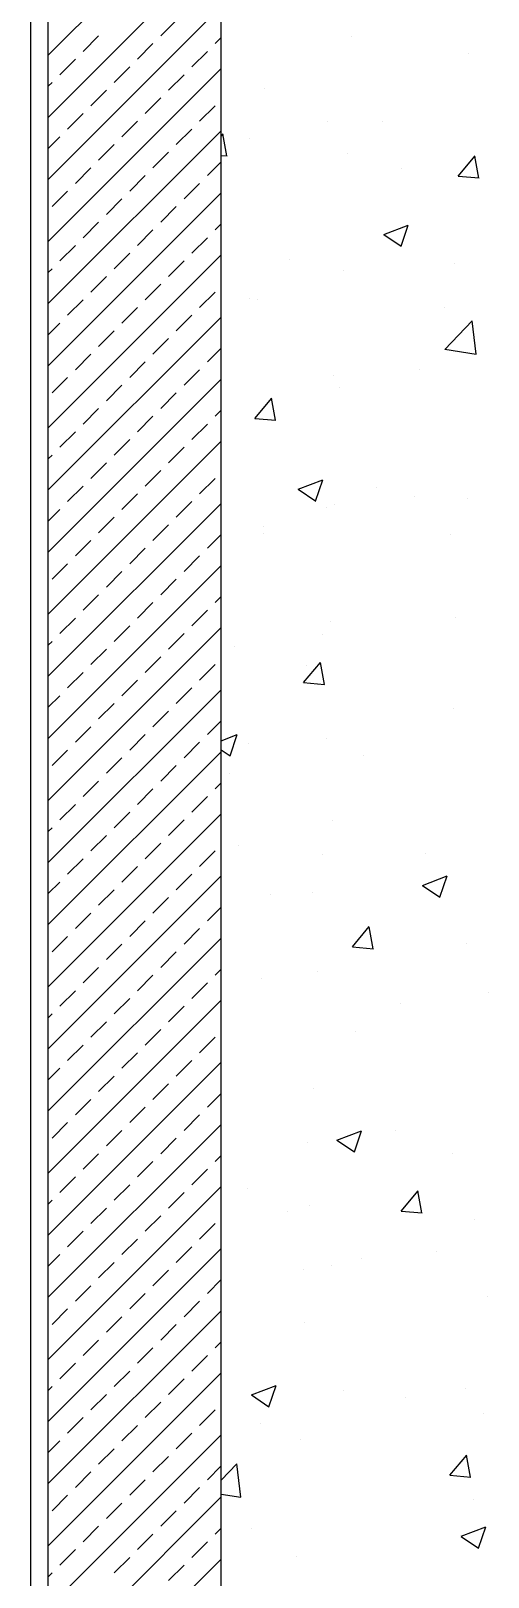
# Model space of a CAD drawing. Header units: millimetres. Extents: x 43168.9 to 43194.6, y -25545.1 to -25543.4.
# Drawn here: x 43185.0477 to 43185.0741, y -25544.6982 to -25544.6088 of the extents above; entities that cross this region are included whole.
import ezdxf

# ---------------------------------------------------------------- set-up
doc = ezdxf.new("R2010")
doc.units = ezdxf.units.MM
doc.header["$LTSCALE"] = 200
for name, color, linetype in [('kolon-b.a_sgh', 6, 'Continuous'), ('siva_sgh', 145, 'Continuous'), ('tarama-betonarme_sgh', 223, 'Continuous'), ('tarama-zemin_sgh', 197, 'Continuous')]:
    doc.layers.add(name, color=color, linetype=linetype)

msp = doc.modelspace()

# ---------------------------------------------------------------- linework, layer by layer
at = {"layer": 'kolon-b.a_sgh'}
for p, q in [((43185.058691, -25544.782559), (43185.058691, -25544.426559)), ((43185.048691, -25544.746559), (43185.048691, -25544.439359))]:
    msp.add_line(p, q, dxfattribs=at)
at = {"layer": 'siva_sgh'}
msp.add_line((43185.047691, -25544.746559), (43185.047691, -25544.593559), dxfattribs=at)
at = {"layer": 'tarama-betonarme_sgh'}
for p, q in [((43185.048691, -25544.610186), (43185.058691, -25544.600186)), ((43185.048691, -25544.613778), (43185.058691, -25544.603778)), ((43185.048691, -25544.61737), (43185.058691, -25544.60737)), ((43185.055199, -25544.609066), (43185.056097, -25544.608168)), ((43185.050709, -25544.609964), (43185.051607, -25544.609066)), ((43185.058342, -25544.609515), (43185.058691, -25544.609166)), ((43185.053852, -25544.610413), (43185.05475, -25544.609515)), ((43185.056995, -25544.610862), (43185.057893, -25544.609964)), ((43185.048691, -25544.620962), (43185.058691, -25544.610962)), ((43185.049362, -25544.611311), (43185.05026, -25544.610413)), ((43185.052505, -25544.61176), (43185.053403, -25544.610862)), ((43185.048691, -25544.611982), (43185.048913, -25544.61176)), ((43185.055648, -25544.612209), (43185.056546, -25544.611311)), ((43185.051158, -25544.613107), (43185.052056, -25544.612209)), ((43185.054301, -25544.613556), (43185.055199, -25544.612658)), ((43185.049811, -25544.614454), (43185.050709, -25544.613556)), ((43185.057444, -25544.614005), (43185.058342, -25544.613107)), ((43185.048691, -25544.624554), (43185.058691, -25544.614554)), ((43185.052954, -25544.614903), (43185.053852, -25544.614005)), ((43185.056097, -25544.615352), (43185.056995, -25544.614454)), ((43185.048691, -25544.615574), (43185.049362, -25544.614903)), ((43185.051607, -25544.61625), (43185.052505, -25544.615352)), ((43185.05475, -25544.616699), (43185.055648, -25544.615801)), ((43185.057893, -25544.617148), (43185.058691, -25544.61635)), ((43185.05026, -25544.617597), (43185.051158, -25544.616699)), ((43185.053403, -25544.618046), (43185.054301, -25544.617148)), ((43185.048691, -25544.628146), (43185.058691, -25544.618146)), ((43185.048913, -25544.618944), (43185.049811, -25544.618046)), ((43185.056546, -25544.618495), (43185.057444, -25544.617597)), ((43185.052056, -25544.619393), (43185.052954, -25544.618495)), ((43185.055199, -25544.619842), (43185.056097, -25544.618944)), ((43185.050709, -25544.62074), (43185.051607, -25544.619842)), ((43185.058342, -25544.620291), (43185.058691, -25544.619942)), ((43185.053852, -25544.621189), (43185.05475, -25544.620291)), ((43185.056995, -25544.621638), (43185.057893, -25544.62074)), ((43185.048691, -25544.631738), (43185.058691, -25544.621738)), ((43185.049362, -25544.622087), (43185.05026, -25544.621189)), ((43185.052505, -25544.622536), (43185.053403, -25544.621638)), ((43185.048691, -25544.622758), (43185.048913, -25544.622536)), ((43185.055648, -25544.622985), (43185.056546, -25544.622087)), ((43185.051158, -25544.623883), (43185.052056, -25544.622985)), ((43185.054301, -25544.624332), (43185.055199, -25544.623434)), ((43185.049811, -25544.62523), (43185.050709, -25544.624332)), ((43185.057444, -25544.624781), (43185.058342, -25544.623883)), ((43185.048691, -25544.63533), (43185.058691, -25544.62533)), ((43185.052954, -25544.625679), (43185.053852, -25544.624781)), ((43185.056097, -25544.626128), (43185.056995, -25544.62523)), ((43185.048691, -25544.62635), (43185.049362, -25544.625679)), ((43185.051607, -25544.627026), (43185.052505, -25544.626128)), ((43185.05475, -25544.627475), (43185.055648, -25544.626577)), ((43185.057893, -25544.627924), (43185.058691, -25544.627127)), ((43185.05026, -25544.628373), (43185.051158, -25544.627475)), ((43185.053403, -25544.628822), (43185.054301, -25544.627924)), ((43185.048691, -25544.638923), (43185.058691, -25544.628923)), ((43185.048913, -25544.62972), (43185.049811, -25544.628822)), ((43185.056546, -25544.629271), (43185.057444, -25544.628373)), ((43185.052056, -25544.630169), (43185.052954, -25544.629271)), ((43185.055199, -25544.630618), (43185.056097, -25544.62972)), ((43185.050709, -25544.631516), (43185.051607, -25544.630618)), ((43185.058342, -25544.631067), (43185.058691, -25544.630719)), ((43185.053852, -25544.631965), (43185.05475, -25544.631067)), ((43185.056995, -25544.632414), (43185.057893, -25544.631516)), ((43185.048691, -25544.642515), (43185.058691, -25544.632515)), ((43185.049362, -25544.632863), (43185.05026, -25544.631965)), ((43185.052505, -25544.633312), (43185.053403, -25544.632414)), ((43185.048691, -25544.633534), (43185.048913, -25544.633312)), ((43185.055648, -25544.633761), (43185.056546, -25544.632863)), ((43185.051158, -25544.634659), (43185.052056, -25544.633761)), ((43185.054301, -25544.635108), (43185.055199, -25544.63421)), ((43185.049811, -25544.636007), (43185.050709, -25544.635108)), ((43185.057444, -25544.635557), (43185.058342, -25544.634659)), ((43185.048691, -25544.646107), (43185.058691, -25544.636107)), ((43185.052954, -25544.636456), (43185.053852, -25544.635557)), ((43185.056097, -25544.636905), (43185.056995, -25544.636007)), ((43185.048691, -25544.637127), (43185.049362, -25544.636456)), ((43185.051607, -25544.637803), (43185.052505, -25544.636905)), ((43185.05475, -25544.638252), (43185.055648, -25544.637354)), ((43185.057893, -25544.638701), (43185.058691, -25544.637903)), ((43185.05026, -25544.63915), (43185.051158, -25544.638252)), ((43185.053403, -25544.639599), (43185.054301, -25544.638701)), ((43185.048691, -25544.649699), (43185.058691, -25544.639699)), ((43185.048913, -25544.640497), (43185.049811, -25544.639599)), ((43185.056546, -25544.640048), (43185.057444, -25544.63915)), ((43185.052056, -25544.640946), (43185.052954, -25544.640048)), ((43185.055199, -25544.641395), (43185.056097, -25544.640497)), ((43185.050709, -25544.642293), (43185.051607, -25544.641395)), ((43185.058342, -25544.641844), (43185.058691, -25544.641495)), ((43185.053852, -25544.642742), (43185.05475, -25544.641844)), ((43185.056995, -25544.643191), (43185.057893, -25544.642293)), ((43185.048691, -25544.653291), (43185.058691, -25544.643291)), ((43185.049362, -25544.64364), (43185.05026, -25544.642742)), ((43185.052505, -25544.644089), (43185.053403, -25544.643191)), ((43185.048691, -25544.644311), (43185.048913, -25544.644089)), ((43185.055648, -25544.644538), (43185.056546, -25544.64364)), ((43185.051158, -25544.645436), (43185.052056, -25544.644538)), ((43185.054301, -25544.645885), (43185.055199, -25544.644987)), ((43185.049811, -25544.646783), (43185.050709, -25544.645885)), ((43185.057444, -25544.646334), (43185.058342, -25544.645436)), ((43185.048691, -25544.656883), (43185.058691, -25544.646883)), ((43185.052954, -25544.647232), (43185.053852, -25544.646334)), ((43185.056097, -25544.647681), (43185.056995, -25544.646783)), ((43185.048691, -25544.647903), (43185.049362, -25544.647232)), ((43185.051607, -25544.648579), (43185.052505, -25544.647681)), ((43185.05475, -25544.649028), (43185.055648, -25544.64813)), ((43185.057893, -25544.649477), (43185.058691, -25544.648679)), ((43185.05026, -25544.649926), (43185.051158, -25544.649028)), ((43185.053403, -25544.650375), (43185.054301, -25544.649477)), ((43185.048691, -25544.660475), (43185.058691, -25544.650475)), ((43185.048913, -25544.651273), (43185.049811, -25544.650375)), ((43185.056546, -25544.650824), (43185.057444, -25544.649926)), ((43185.052056, -25544.651722), (43185.052954, -25544.650824)), ((43185.055199, -25544.652171), (43185.056097, -25544.651273)), ((43185.050709, -25544.653069), (43185.051607, -25544.652171)), ((43185.058342, -25544.65262), (43185.058691, -25544.652271)), ((43185.053852, -25544.653518), (43185.05475, -25544.65262)), ((43185.056995, -25544.653967), (43185.057893, -25544.653069)), ((43185.048691, -25544.664067), (43185.058691, -25544.654067)), ((43185.049362, -25544.654416), (43185.05026, -25544.653518)), ((43185.052505, -25544.654865), (43185.053403, -25544.653967)), ((43185.048691, -25544.655087), (43185.048913, -25544.654865)), ((43185.055648, -25544.655314), (43185.056546, -25544.654416)), ((43185.051158, -25544.656212), (43185.052056, -25544.655314)), ((43185.054301, -25544.656661), (43185.055199, -25544.655763)), ((43185.049811, -25544.657559), (43185.050709, -25544.656661)), ((43185.057444, -25544.65711), (43185.058342, -25544.656212)), ((43185.048691, -25544.667659), (43185.058691, -25544.657659)), ((43185.052954, -25544.658008), (43185.053852, -25544.65711)), ((43185.056097, -25544.658457), (43185.056995, -25544.657559)), ((43185.048691, -25544.658679), (43185.049362, -25544.658008)), ((43185.051607, -25544.659355), (43185.052505, -25544.658457)), ((43185.05475, -25544.659804), (43185.055648, -25544.658906)), ((43185.057893, -25544.660253), (43185.058691, -25544.659455)), ((43185.05026, -25544.660702), (43185.051158, -25544.659804)), ((43185.053403, -25544.661151), (43185.054301, -25544.660253)), ((43185.048691, -25544.671252), (43185.058691, -25544.661252)), ((43185.048913, -25544.662049), (43185.049811, -25544.661151)), ((43185.056546, -25544.6616), (43185.057444, -25544.660702)), ((43185.052056, -25544.662498), (43185.052954, -25544.6616)), ((43185.055199, -25544.662947), (43185.056097, -25544.662049)), ((43185.050709, -25544.663845), (43185.051607, -25544.662947)), ((43185.053852, -25544.664294), (43185.05475, -25544.663396)), ((43185.056995, -25544.664743), (43185.057893, -25544.663845)), ((43185.058342, -25544.663396), (43185.058691, -25544.663048)), ((43185.049362, -25544.665192), (43185.05026, -25544.664294)), ((43185.052505, -25544.665641), (43185.053403, -25544.664743)), ((43185.048691, -25544.674844), (43185.058691, -25544.664844)), ((43185.048691, -25544.665863), (43185.048913, -25544.665641)), ((43185.055648, -25544.66609), (43185.056546, -25544.665192)), ((43185.051158, -25544.666988), (43185.052056, -25544.66609)), ((43185.054301, -25544.667437), (43185.055199, -25544.666539)), ((43185.049811, -25544.668335), (43185.050709, -25544.667437)), ((43185.057444, -25544.667886), (43185.058342, -25544.666988)), ((43185.052954, -25544.668784), (43185.053852, -25544.667886)), ((43185.056097, -25544.669233), (43185.056995, -25544.668335)), ((43185.048691, -25544.678436), (43185.058691, -25544.668436)), ((43185.048691, -25544.669455), (43185.049362, -25544.668784)), ((43185.051607, -25544.670131), (43185.052505, -25544.669233)), ((43185.05475, -25544.67058), (43185.055648, -25544.669682)), ((43185.05026, -25544.671479), (43185.051158, -25544.67058)), ((43185.053403, -25544.671928), (43185.054301, -25544.67103)), ((43185.057893, -25544.67103), (43185.058691, -25544.670232)), ((43185.048913, -25544.672826), (43185.049811, -25544.671928)), ((43185.056546, -25544.672377), (43185.057444, -25544.671479)), ((43185.048691, -25544.682028), (43185.058691, -25544.672028)), ((43185.052056, -25544.673275), (43185.052954, -25544.672377)), ((43185.055199, -25544.673724), (43185.056097, -25544.672826)), ((43185.050709, -25544.674622), (43185.051607, -25544.673724)), ((43185.053852, -25544.675071), (43185.05475, -25544.674173)), ((43185.056995, -25544.67552), (43185.057893, -25544.674622)), ((43185.058342, -25544.674173), (43185.058691, -25544.673824)), ((43185.049362, -25544.675969), (43185.05026, -25544.675071)), ((43185.052505, -25544.676418), (43185.053403, -25544.67552)), ((43185.048691, -25544.68562), (43185.058691, -25544.67562)), ((43185.048691, -25544.67664), (43185.048913, -25544.676418)), ((43185.055648, -25544.676867), (43185.056546, -25544.675969)), ((43185.051158, -25544.677765), (43185.052056, -25544.676867)), ((43185.054301, -25544.678214), (43185.055199, -25544.677316)), ((43185.049811, -25544.679112), (43185.050709, -25544.678214)), ((43185.057444, -25544.678663), (43185.058342, -25544.677765)), ((43185.052954, -25544.679561), (43185.053852, -25544.678663)), ((43185.056097, -25544.68001), (43185.056995, -25544.679112)), ((43185.048691, -25544.689212), (43185.058691, -25544.679212)), ((43185.048691, -25544.680232), (43185.049362, -25544.679561)), ((43185.051607, -25544.680908), (43185.052505, -25544.68001)), ((43185.05475, -25544.681357), (43185.055648, -25544.680459)), ((43185.05026, -25544.682255), (43185.051158, -25544.681357)), ((43185.053403, -25544.682704), (43185.054301, -25544.681806)), ((43185.057893, -25544.681806), (43185.058691, -25544.681008)), ((43185.048913, -25544.683602), (43185.049811, -25544.682704)), ((43185.056546, -25544.683153), (43185.057444, -25544.682255)), ((43185.048691, -25544.692804), (43185.058691, -25544.682804)), ((43185.052056, -25544.684051), (43185.052954, -25544.683153)), ((43185.055199, -25544.6845), (43185.056097, -25544.683602)), ((43185.050709, -25544.685398), (43185.051607, -25544.6845)), ((43185.053852, -25544.685847), (43185.05475, -25544.684949)), ((43185.056995, -25544.686296), (43185.057893, -25544.685398)), ((43185.058342, -25544.684949), (43185.058691, -25544.6846)), ((43185.049362, -25544.686745), (43185.05026, -25544.685847)), ((43185.052505, -25544.687194), (43185.053403, -25544.686296)), ((43185.048691, -25544.696396), (43185.058691, -25544.686396)), ((43185.055648, -25544.687643), (43185.056546, -25544.686745)), ((43185.048691, -25544.687416), (43185.048913, -25544.687194)), ((43185.051158, -25544.688541), (43185.052056, -25544.687643)), ((43185.054301, -25544.68899), (43185.055199, -25544.688092)), ((43185.057444, -25544.689439), (43185.058342, -25544.688541)), ((43185.049811, -25544.689888), (43185.050709, -25544.68899)), ((43185.052954, -25544.690337), (43185.053852, -25544.689439)), ((43185.048691, -25544.699988), (43185.058691, -25544.689988)), ((43185.048691, -25544.691008), (43185.049362, -25544.690337)), ((43185.056097, -25544.690786), (43185.056995, -25544.689888)), ((43185.051607, -25544.691684), (43185.052505, -25544.690786)), ((43185.05475, -25544.692133), (43185.055648, -25544.691235)), ((43185.05026, -25544.693031), (43185.051158, -25544.692133)), ((43185.057893, -25544.692582), (43185.058691, -25544.691784)), ((43185.053403, -25544.69348), (43185.054301, -25544.692582)), ((43185.056546, -25544.693929), (43185.057444, -25544.693031)), ((43185.048691, -25544.70358), (43185.058691, -25544.69358)), ((43185.048913, -25544.694378), (43185.049811, -25544.69348)), ((43185.052056, -25544.694827), (43185.052954, -25544.693929)), ((43185.055199, -25544.695276), (43185.056097, -25544.694378)), ((43185.050709, -25544.696174), (43185.051607, -25544.695276)), ((43185.053852, -25544.696623), (43185.05475, -25544.695725)), ((43185.058342, -25544.695725), (43185.058691, -25544.695376)), ((43185.049362, -25544.697521), (43185.05026, -25544.696623)), ((43185.056995, -25544.697072), (43185.057893, -25544.696174)), ((43185.048691, -25544.707173), (43185.058691, -25544.697173)), ((43185.052505, -25544.69797), (43185.053403, -25544.697072)), ((43185.055648, -25544.698419), (43185.056546, -25544.697521)), ((43185.048691, -25544.698192), (43185.048913, -25544.69797))]:
    msp.add_line(p, q, dxfattribs=at)
at = {"layer": 'tarama-zemin_sgh'}
for p, q in [((43185.066255, -25544.609094), (43185.066255, -25544.609094)), ((43185.073023, -25544.610103), (43185.073023, -25544.610103)), ((43185.061173, -25544.612137), (43185.061173, -25544.612137)), ((43185.058691, -25544.614868), (43185.058801, -25544.614737)), ((43185.059024, -25544.616013), (43185.058789, -25544.614739)), ((43185.064828, -25544.614009), (43185.064828, -25544.614009)), ((43185.068011, -25544.614003), (43185.068011, -25544.614003)), ((43185.060315, -25544.615016), (43185.060315, -25544.615016)), ((43185.058691, -25544.61598), (43185.059036, -25544.616011)), ((43185.066008, -25544.615859), (43185.066008, -25544.615859)), ((43185.072396, -25544.617179), (43185.073375, -25544.616012)), ((43185.073599, -25544.617288), (43185.073364, -25544.616014)), ((43185.069112, -25544.616739), (43185.069112, -25544.616739)), ((43185.072396, -25544.61718), (43185.07361, -25544.617286)), ((43185.068092, -25544.620553), (43185.069515, -25544.620007)), ((43185.069102, -25544.621236), (43185.069514, -25544.620008)), ((43185.068091, -25544.620555), (43185.069102, -25544.621236)), ((43185.062665, -25544.622018), (43185.062665, -25544.622018)), ((43185.06576, -25544.622623), (43185.06576, -25544.622623)), ((43185.072184, -25544.622227), (43185.072184, -25544.622227)), ((43185.060334, -25544.624262), (43185.060334, -25544.624262)), ((43185.060785, -25544.624338), (43185.060785, -25544.624338)), ((43185.071633, -25544.624796), (43185.071633, -25544.624796)), ((43185.071625, -25544.6272), (43185.073208, -25544.62555)), ((43185.07343, -25544.627481), (43185.073205, -25544.625551)), ((43185.071623, -25544.627196), (43185.07343, -25544.627476)), ((43185.065203, -25544.628723), (43185.065203, -25544.628723)), ((43185.070153, -25544.628343), (43185.070153, -25544.628343)), ((43185.065513, -25544.629387), (43185.065513, -25544.629387)), ((43185.06064, -25544.631189), (43185.06162, -25544.630021)), ((43185.061843, -25544.631297), (43185.061608, -25544.630024)), ((43185.06064, -25544.631189), (43185.061855, -25544.631295)), ((43185.063147, -25544.63529), (43185.064158, -25544.635971)), ((43185.063148, -25544.635288), (43185.06457, -25544.634742)), ((43185.064157, -25544.635971), (43185.064569, -25544.634743)), ((43185.067676, -25544.63518), (43185.067676, -25544.63518)), ((43185.065266, -25544.636152), (43185.065266, -25544.636152)), ((43185.069894, -25544.635687), (43185.069894, -25544.635687)), ((43185.072963, -25544.635834), (43185.072963, -25544.635834)), ((43185.064807, -25544.636357), (43185.064807, -25544.636357)), ((43185.061113, -25544.637451), (43185.061113, -25544.637451)), ((43185.061113, -25544.637868), (43185.061113, -25544.637868)), ((43185.07196, -25544.637909), (43185.07196, -25544.637909)), ((43185.065019, -25544.642916), (43185.065019, -25544.642916)), ((43185.072244, -25544.642689), (43185.072244, -25544.642689)), ((43185.064549, -25544.643702), (43185.064549, -25544.643702)), ((43185.059462, -25544.644371), (43185.059462, -25544.644371)), ((43185.06346, -25544.646473), (43185.06444, -25544.645306)), ((43185.063633, -25544.645509), (43185.063633, -25544.645509)), ((43185.064663, -25544.646582), (43185.064428, -25544.645308)), ((43185.06346, -25544.646474), (43185.064675, -25544.64658)), ((43185.072124, -25544.647958), (43185.072124, -25544.647958)), ((43185.058691, -25544.649836), (43185.059626, -25544.649477)), ((43185.059213, -25544.650706), (43185.059625, -25544.649479)), ((43185.058691, -25544.650354), (43185.059213, -25544.650707)), ((43185.060274, -25544.649993), (43185.060274, -25544.649993)), ((43185.064772, -25544.649681), (43185.064772, -25544.649681)), ((43185.066899, -25544.650703), (43185.066899, -25544.650703)), ((43185.059203, -25544.651716), (43185.059203, -25544.651716)), ((43185.065143, -25544.654454), (43185.065143, -25544.654454)), ((43185.059676, -25544.655892), (43185.059676, -25544.655892)), ((43185.064525, -25544.656445), (43185.064525, -25544.656445)), ((43185.070523, -25544.65635), (43185.070523, -25544.65635)), ((43185.070333, -25544.658204), (43185.071755, -25544.657658)), ((43185.071342, -25544.658888), (43185.071754, -25544.65766)), ((43185.070332, -25544.658206), (43185.071343, -25544.658888)), ((43185.061553, -25544.658718), (43185.061553, -25544.658718)), ((43185.06396, -25544.658622), (43185.06396, -25544.658622)), ((43185.066279, -25544.661758), (43185.067259, -25544.66059)), ((43185.067482, -25544.661866), (43185.067247, -25544.660593)), ((43185.066279, -25544.661758), (43185.067494, -25544.661864)), ((43185.072903, -25544.661565), (43185.072903, -25544.661565)), ((43185.061053, -25544.663599), (43185.061053, -25544.663599)), ((43185.064278, -25544.663209), (43185.064278, -25544.663209)), ((43185.074128, -25544.664373), (43185.074128, -25544.664373)), ((43185.069041, -25544.665042), (43185.069041, -25544.665042)), ((43185.066481, -25544.666679), (43185.066481, -25544.666679)), ((43185.064031, -25544.669974), (43185.064031, -25544.669974)), ((43185.065388, -25544.672939), (43185.066811, -25544.672393)), ((43185.066398, -25544.673623), (43185.06681, -25544.672395)), ((43185.068782, -25544.672387), (43185.068782, -25544.672387)), ((43185.063695, -25544.673057), (43185.063695, -25544.673057)), ((43185.065388, -25544.672941), (43185.066398, -25544.673623)), ((43185.072064, -25544.673689), (43185.072064, -25544.673689)), ((43185.060214, -25544.675724), (43185.060214, -25544.675724)), ((43185.069099, -25544.677042), (43185.070079, -25544.675875)), ((43185.070302, -25544.677151), (43185.070067, -25544.675877)), ((43185.062524, -25544.677063), (43185.062524, -25544.677063)), ((43185.063784, -25544.676738), (43185.063784, -25544.676738)), ((43185.069099, -25544.677043), (43185.070313, -25544.677149)), ((43185.073371, -25544.677521), (43185.073371, -25544.677521)), ((43185.066808, -25544.679792), (43185.066808, -25544.679792)), ((43185.071132, -25544.679388), (43185.071132, -25544.679388)), ((43185.063437, -25544.680402), (43185.063437, -25544.680402)), ((43185.065083, -25544.680185), (43185.065083, -25544.680185)), ((43185.074091, -25544.681979), (43185.074091, -25544.681979)), ((43185.063537, -25544.683503), (43185.063537, -25544.683503)), ((43185.060444, -25544.687674), (43185.061867, -25544.687128)), ((43185.061454, -25544.688358), (43185.061866, -25544.68713)), ((43185.060443, -25544.687676), (43185.061454, -25544.688358)), ((43185.065787, -25544.687403), (43185.065787, -25544.687403)), ((43185.069328, -25544.68785), (43185.069328, -25544.68785)), ((43185.072843, -25544.687296), (43185.072843, -25544.687296)), ((43185.073844, -25544.688744), (43185.073844, -25544.688744)), ((43185.060993, -25544.68933), (43185.060993, -25544.68933)), ((43185.06329, -25544.690267), (43185.06329, -25544.690267)), ((43185.058691, -25544.692611), (43185.059604, -25544.691659)), ((43185.059825, -25544.69359), (43185.059601, -25544.69166)), ((43185.071918, -25544.692327), (43185.072898, -25544.69116)), ((43185.073121, -25544.692436), (43185.072886, -25544.691162)), ((43185.071918, -25544.692327), (43185.073133, -25544.692433)), ((43185.058691, -25544.693409), (43185.059826, -25544.693585)), ((43185.073274, -25544.693728), (43185.073274, -25544.693728)), ((43185.060441, -25544.695417), (43185.060441, -25544.695417)), ((43185.072573, -25544.695856), (43185.073996, -25544.695309)), ((43185.072573, -25544.695857), (43185.073583, -25544.696539)), ((43185.073583, -25544.696539), (43185.073995, -25544.695311)), ((43185.073596, -25544.695508), (43185.073596, -25544.695508)), ((43185.063042, -25544.697032), (43185.063042, -25544.697032))]:
    msp.add_line(p, q, dxfattribs=at)

doc.saveas('drawing.dxf')
